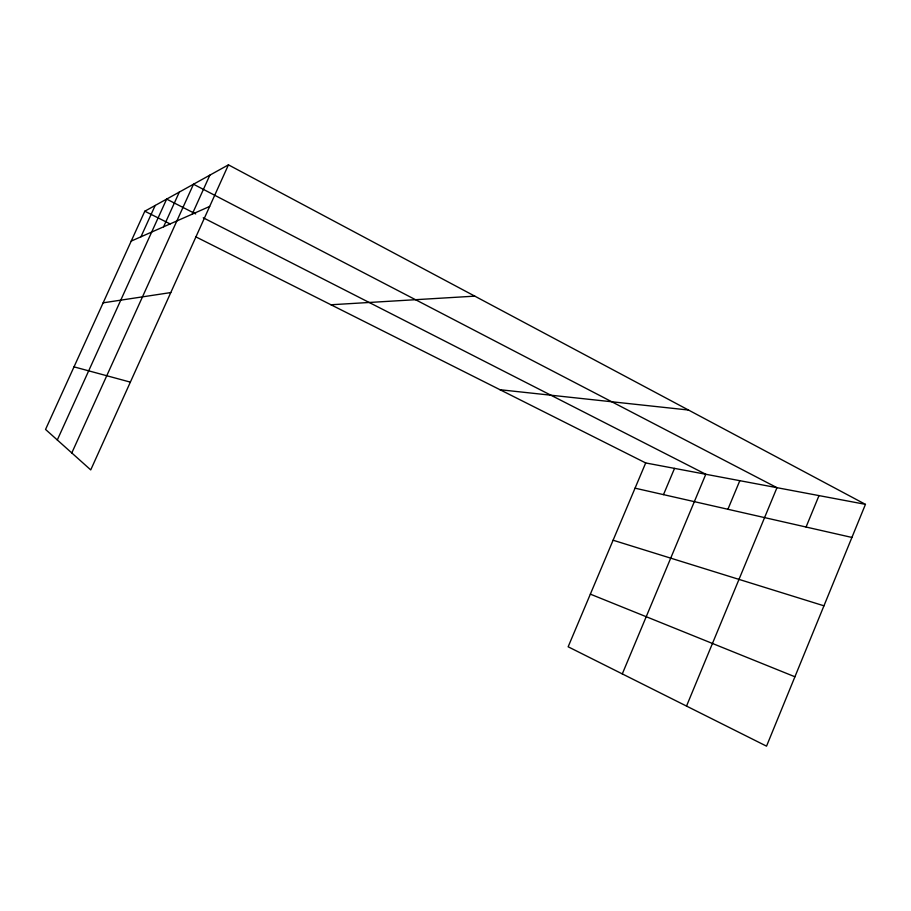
<?xml version="1.0" encoding="UTF-8"?>
<svg xmlns="http://www.w3.org/2000/svg" width="911" height="911" viewBox="0 0 911 911"><rect width="100%" height="100%" fill="white"/><g stroke="black" fill="none" stroke-linecap="round" stroke-linejoin="round"><path stroke-width="1.37" d="M865.45 504.352L766.538 746.155L568.145 646.787L645.694 462.947L865.45 504.352L228.445 164.845L144.815 211.204L45.55 429.445L90.736 469.905L228.445 164.845M806.064 527.025L819 495.607M686.518 706.082L776.969 487.681L193.485 184.227L71.798 452.938M727.912 509.272L739.812 480.678M622.293 673.912L705.797 474.267L203.267 217.797M663.493 494.639L674.527 468.379M192.221 214.165L209.86 175.14M57.302 439.967L166.645 199.099L195.694 213.926M163.581 226.805L179.33 192.062M140.943 236.803L155.189 205.442M131.218 241.096L209.655 206.455M103.137 302.828L170.79 292.568M330.978 304.764L474.802 296.143M500.014 389.726L688.477 410.03M635.047 488.171L851.91 537.444M74.007 366.86L130.364 382.13M613.092 540.223L823.954 605.815M590.351 594.143L794.927 676.771M144.815 211.204L170.198 223.958M195.592 236.723L645.694 462.947"/></g></svg>
